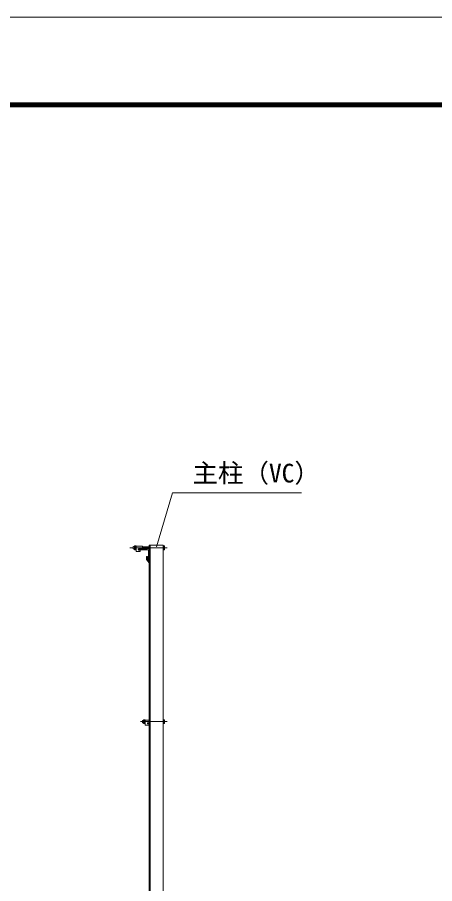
# Model space of a CAD drawing. Units: millimetres, scale not verified. Extents: x -6300 to 6300, y -4455 to 4455.
# Drawn here: x -851 to 759, y 1114 to 4455 of the extents above; entities that cross this region are included whole.
import ezdxf
from ezdxf.enums import TextEntityAlignment as Align

# ---------------------------------------------------------------- set-up
doc = ezdxf.new("R2010")
doc.units = ezdxf.units.MM
doc.header["$LTSCALE"] = 30
doc.linetypes.add('USER1', pattern=[50.8, 31.75, -6.35, 6.35, -6.35])
for name, color, linetype, lineweight in [('0-0_D-STR3', 3, 'Continuous', 13), ('0-1_D-STR1', 1, 'Continuous', 18), ('0-2_D-BMK', 2, 'USER1', 13), ('0-7_D-STR-TXT', 7, 'Continuous', 9), ('0-B_D-TTL', 7, 'Continuous', 9)]:
    doc.layers.add(name, color=color, linetype=linetype, lineweight=lineweight)
doc.styles.add('ＭＳ ゴシック', font='')
doc.styles.get('ＭＳ ゴシック').set_extended_font_data('MS Gothic')

msp = doc.modelspace()

# ---------------------------------------------------------------- linework, layer by layer
at = {"layer": '0-0_D-STR3'}
for p, q in [((-398.96, 2415.73), (-398.96, 2403.39)), ((-398.96, 2415.73), (-398.96, 2403.39)), ((-393.46, 2417.6), (-397.96, 2417.6)), ((-397.96, 2413.55), (-393.46, 2413.55)), ((-397.96, 2405.45), (-393.46, 2405.45)), ((-392.46, 2415.73), (-392.46, 2403.39)), ((-392.46, 2415.73), (-392.46, 2403.39)), ((-392.46, 2415.5), (-367.46, 2415.5)), ((-392.46, 2415.5), (-392.46, 2395.5)), ((-367.46, 2415.5), (-367.46, 2405)), ((-342.21, 2413.5), (-367.46, 2413.5)), ((-342.21, 2405.5), (-367.46, 2405.5)), ((-288.21, 2417.01), (-283.6, 2417.01)), ((-288.21, 2417.01), (-288.21, 2401.99)), ((-288.21, 2413.25), (-283.6, 2413.25)), ((-288.21, 2405.75), (-283.6, 2405.75)), ((-282.91, 2415.8), (-283.6, 2417.01)), ((-282.91, 2415.8), (-282.91, 2403.2)), ((-393.46, 2401.4), (-397.96, 2401.4)), ((-392.46, 2395.5), (-377.46, 2395.5)), ((-382.21, 2405), (-367.46, 2405)), ((-382.21, 2400.5), (-377.46, 2400.5)), ((-377.46, 2400.5), (-377.46, 2395.5)), ((-288.21, 2401.99), (-283.6, 2401.99)), ((-282.91, 2403.2), (-283.6, 2401.99)), ((-367.01, 1743), (-368.21, 1741.8)), ((-368.21, 1741.8), (-368.21, 1736.2)), ((-367.01, 1743), (-367.01, 1735)), ((-363.71, 1743), (-367.01, 1743)), ((-362.98, 1746.5), (-363.71, 1745.25)), ((-363.71, 1732.75), (-363.71, 1745.25)), ((-357.21, 1746.5), (-362.98, 1746.5)), ((-357.21, 1742.75), (-362.98, 1742.75)), ((-357.21, 1731.49), (-357.21, 1746.5)), ((-357.21, 1745), (-342.21, 1745)), ((-357.21, 1745), (-357.21, 1725)), ((-288.21, 1746.5), (-283.6, 1746.5)), ((-288.21, 1746.5), (-288.21, 1731.49)), ((-288.21, 1742.75), (-283.6, 1742.75)), ((-282.91, 1745.3), (-283.6, 1746.5)), ((-282.91, 1745.3), (-282.91, 1732.7)), ((-367.01, 1735), (-368.21, 1736.2)), ((-363.71, 1735), (-367.01, 1735)), ((-362.98, 1731.49), (-363.71, 1732.75)), ((-357.21, 1735.25), (-362.98, 1735.25)), ((-357.21, 1731.49), (-362.98, 1731.49)), ((-357.21, 1725), (-342.21, 1725)), ((-346.96, 1734.5), (-342.21, 1734.5)), ((-346.96, 1730), (-342.21, 1730)), ((-342.21, 1730), (-342.21, 1725)), ((-288.21, 1735.25), (-283.6, 1735.25)), ((-288.21, 1731.49), (-283.6, 1731.49)), ((-282.91, 1732.7), (-283.6, 1731.49))]:
    msp.add_line(p, q, dxfattribs=at)
for centre, radius, start, end in [((-398.46, 2409.5), 6.5, 97.16806, 262.83194), ((-399.33, 2416.45), 0.5, 277.16806, 350.16084), ((-396.42, 2415.57), 2.54, 127.21089, 232.78911), ((-390.26, 2409.5), 8.7, 152.26063, 207.73937), ((-396.41, 2403.42), 2.55, 127.42505, 232.57495), ((-395, 2415.57), 2.54, 307.21089, 52.78911), ((-401.16, 2409.5), 8.7, 332.26063, 27.73937), ((-395.01, 2403.42), 2.55, 307.42505, 52.57495), ((-286.35, 2415.13), 3.32, 325.61585, 34.38415), ((-286.35, 2403.87), 3.32, 325.61585, 34.38415), ((-295.44, 2409.5), 12.42, 342.4121, 17.5879), ((-399.33, 2402.55), 0.5, 16.57981, 82.83194), ((-382.21, 2402.75), 2.25, 90, 270), ((-360.24, 1744.63), 3.32, 145.61586, 214.38414), ((-351.14, 1739), 12.42, 162.4121, 197.5879), ((-286.35, 1744.63), 3.32, 325.61585, 34.38415), ((-295.44, 1739), 12.42, 342.4121, 17.5879), ((-360.24, 1733.37), 3.32, 145.61584, 214.38415), ((-346.96, 1732.25), 2.25, 90, 270), ((-286.35, 1733.37), 3.32, 325.61585, 34.38415)]:
    msp.add_arc(centre, radius, start, end, dxfattribs=at)
at = {"layer": '0-1_D-STR1'}
for p, q in [((-342.21, -2125), (-342.21, 2420)), ((-342.21, 2420), (-288.21, 2420)), ((-338.21, -2125), (-338.21, 2420)), ((-288.21, -2125), (-288.21, 2420)), ((-382.21, 2405), (-347.21, 2405)), ((-382.21, 2404), (-382.21, 2405)), ((-380.21, 2402), (-349.71, 2402)), ((-352.21, 2375.38), (-352.21, 2364.38)), ((-349.21, 2375.38), (-352.21, 2375.38)), ((-349.21, 2375.38), (-349.21, 2365.5)), ((-345.21, 2397.5), (-345.21, 2367)), ((-342.21, 2400), (-342.21, 2365)), ((-352.21, 2364.38), (-342.21, 2351.88)), ((-349.21, 2365.5), (-342.21, 2356.45)), ((-343.21, 2365), (-342.21, 2365)), ((-342.21, 2356.45), (-342.21, 2351.88))]:
    msp.add_line(p, q, dxfattribs=at)
for centre, radius, start, end in [((-380.21, 2404), 2, 180, 270), ((-349.71, 2397.5), 4.5, 0, 90), ((-347.21, 2400), 5, 0, 90), ((-343.21, 2367), 2, 180, 270)]:
    msp.add_arc(centre, radius, start, end, dxfattribs=at)
at = {"layer": '0-2_D-BMK'}
for p, q in [((-416.44, 2409.5), (-273.21, 2409.5)), ((-376.2, 1739), (-273.21, 1739))]:
    msp.add_line(p, q, dxfattribs=at)
at = {"layer": '0-7_D-STR-TXT'}
msp.add_lwpolyline([(245.44, 2620.82), (-251.63, 2620.82), (-314.46, 2413.37)], dxfattribs=at)
at = {"layer": '0-B_D-TTL', "color": 2, "lineweight": 18}
msp.add_lwpolyline([(-6300, 4455), (6300, 4455), (6300, -4455), (-6300, -4455)], close=True, dxfattribs=at)
at = {"layer": '0-B_D-TTL'}
for points in [[(-5895, 4125), (5895, 4125), (5895, -4125), (-5895, -4125)], [(-5891.25, 4121.25), (5891.25, 4121.25), (5891.25, -4121.25), (-5891.25, -4121.25)], [(-5887.5, 4117.5), (5887.5, 4117.5), (5887.5, -4117.5), (-5887.5, -4117.5)], [(-5883.75, 4113.75), (5883.75, 4113.75), (5883.75, -4113.75), (-5883.75, -4113.75)], [(-5880, 4110), (5880, 4110), (5880, -4110), (-5880, -4110)]]:
    msp.add_lwpolyline(points, close=True, dxfattribs=at)

# ---------------------------------------------------------------- texts
at = {"layer": '0-7_D-STR-TXT', "style": 'ＭＳ ゴシック'}
msp.add_text('主柱（VC）', height=72.14, dxfattribs=at).set_placement((-175.24, 2639.7), align=Align.BOTTOM_LEFT)

doc.saveas('drawing.dxf')
